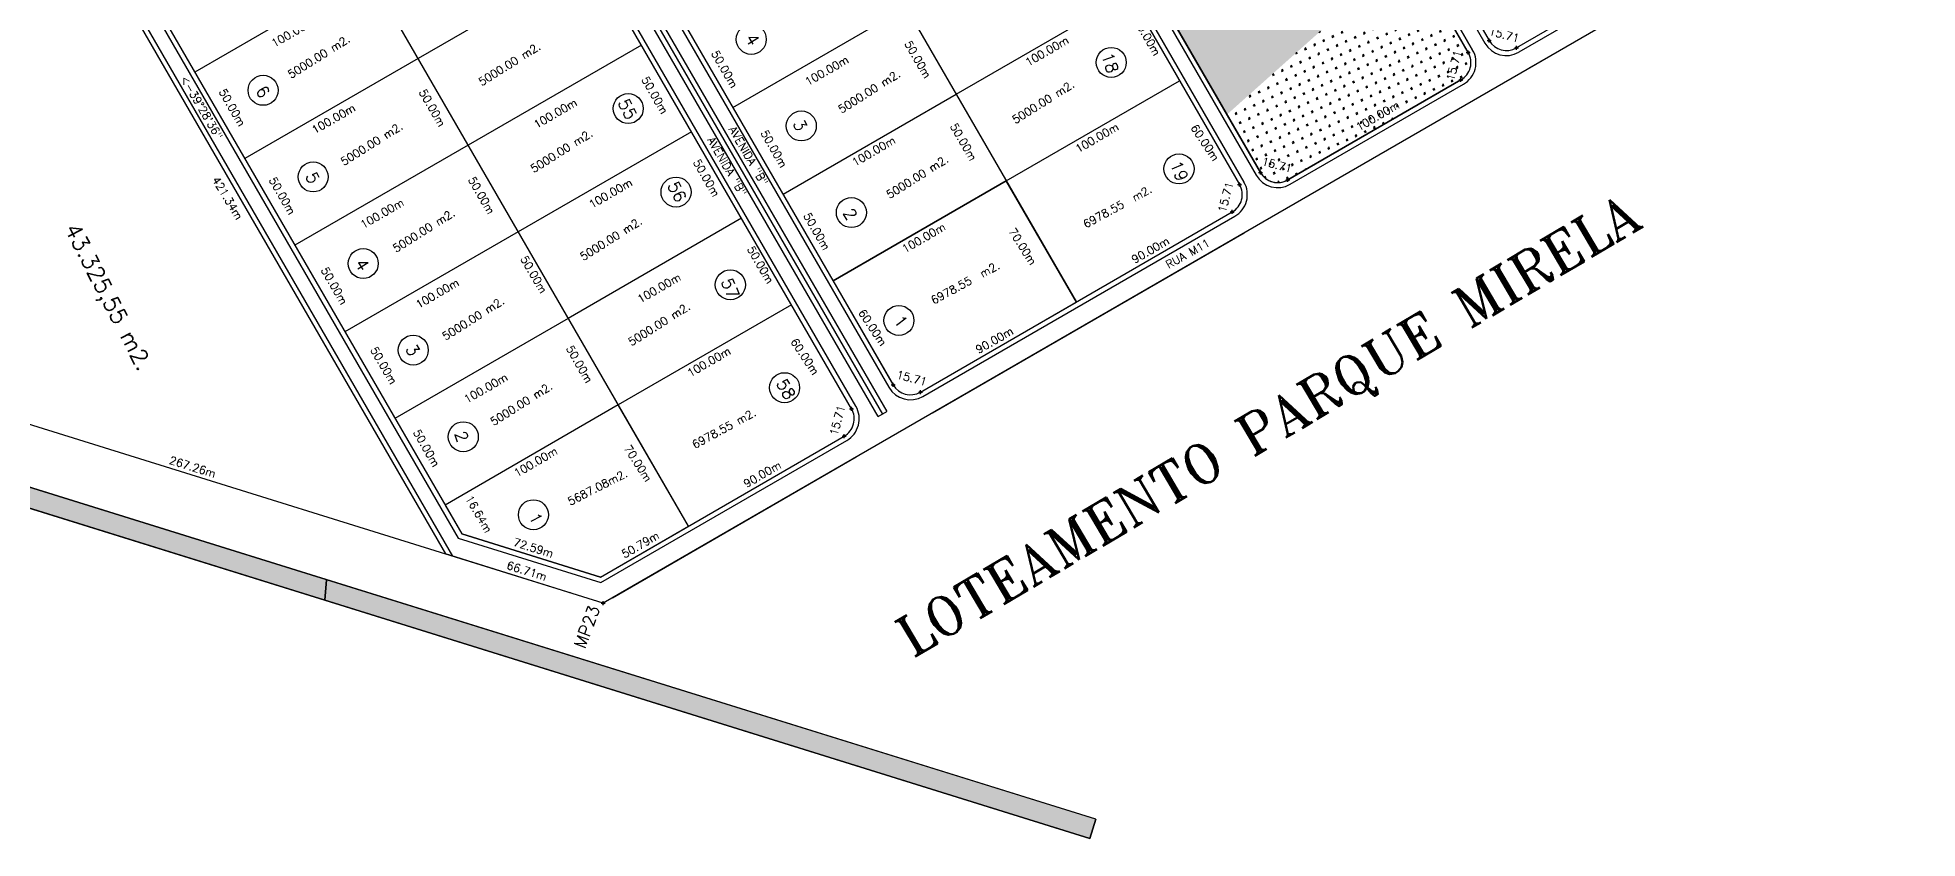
# Model space of a CAD drawing. Extents: x -23785941 to 8798891, y -8418521 to 21897894.
# Drawn here: x -23221 to -22282, y -3603 to -3203 of the extents above; entities that cross this region are included whole.
import ezdxf
from ezdxf.enums import TextEntityAlignment as Align

# ---------------------------------------------------------------- set-up
doc = ezdxf.new("R2010")
doc.units = 0
doc.header["$MEASUREMENT"] = 0
doc.header["$PDMODE"] = 34
doc.header["$PDSIZE"] = 1
doc.layers.get('0').update_dxf_attribs({"linetype": 'CONTINUOUS'})
for name, color, linetype in [('CALCADA', 3, 'CONTINUOUS'), ('REG60_100', 2, 'CONTINUOUS'), ('RUA', 1, 'CONTINUOUS'), ('TER_POLI', 5, 'CONTINUOUS'), ('VEGE', 102, 'CONTINUOUS')]:
    doc.layers.add(name, color=color, linetype=linetype)
doc.styles.add('1_5MM', font='romans.shx', dxfattribs={"height": 6})
doc.styles.add('1MM', font='romans.shx', dxfattribs={"height": 4})
doc.styles.add('2MM', font='romans.shx', dxfattribs={"height": 8})
doc.styles.add('5MM', font='romans.shx', dxfattribs={"height": 20})
pattern_1 = [(159.495356, (-17588.3454, 15679.0388), (-4.5499744, -2.07309746), [0.9375, -6.1335678]), (114.495356, (-17588.3454, 15679.039), (-4.5499744, -2.0730975), [0.9375, -4.0625]), (204.495356, (-17588.3454, 15679.039), (2.0730975, -4.5499744), [0.9375, -4.0625])]

msp = doc.modelspace()

# ---------------------------------------------------------------- hatches: boundary and pattern name
h = msp.add_hatch(color=253)
h.paths.add_polyline_path([(-23281.41, -3409.96), (-23287.14, -3408.18), (-23316.77, -3398.95), (-23319.73, -3408.5), (-23077.66, -3483.89), (-23076.78, -3473.69)])
h.paths.add_polyline_path([(-23076.78, -3473.69), (-23077.66, -3483.89), (-22695.33, -3602.96), (-22692.36, -3593.41)])
at = {"layer": 'VEGE'}
h = msp.add_hatch(dxfattribs=at)
h.set_pattern_fill('GRASS', color=256, scale=5, angle=69.49536, style=0)
h.set_pattern_definition(pattern_1)
h.paths.add_polyline_path([(-22745.3, -2796.22, 0.414409), (-22765.79, -2790.74), (-22765.79, -2790.74), (-22848.05, -2838.27, 0.414214), (-22851.7, -2851.93), (-22849.2, -2856.26), (-22849.2, -2856.26), (-22626.83, -3241.13), (-22535.37, -3159.56)])
h = msp.add_hatch(dxfattribs=at)
h.set_pattern_fill('GRASS', color=256, scale=5, angle=69.49536, style=0)
h.set_pattern_definition(pattern_1)
h.paths.add_polyline_path([(-22626.83, -3241.13), (-22610.07, -3270.14, 0.414214), (-22596.4, -3273.8), (-22509.82, -3223.77, 0.414214), (-22506.16, -3210.11), (-22535.37, -3159.56)])
h.paths.add_polyline_path([(-22610.41, -3267.08), (-22594.68, -3271.29), (-22593.13, -3265.5), (-22608.86, -3261.29)], flags=24)
h.paths.add_polyline_path([(-22512.56, -3225.21), (-22508.35, -3209.47), (-22514.14, -3207.92), (-22518.35, -3223.65)], flags=24)
h.paths.add_polyline_path([(-22561.57, -3251.06), (-22538.39, -3237.67), (-22541.4, -3232.47), (-22564.57, -3245.86)], flags=24)

# ---------------------------------------------------------------- linework, layer by layer
at = {"color": 3}
for p, q in [((-22745.32, -2796.19), (-22506.16, -3210.11)), ((-22506.16, -3210.11), (-22745.3, -2796.22)), ((-22504, -3208.86), (-22743.14, -2794.97)), ((-22852.62, -2855.35), (-22612.23, -3271.39)), ((-22610.07, -3270.14), (-22851.7, -2851.93)), ((-22849.2, -2856.26), (-22610.07, -3270.14)), ((-22509.82, -3223.77), (-22596.4, -3273.8)), ((-22596.4, -3273.8), (-22509.82, -3223.77)), ((-22595.15, -3275.96), (-22508.57, -3225.93))]:
    msp.add_line(p, q, dxfattribs=at)
for p, q in [((-22506.16, -3210.11), (-22745.3, -2796.23)), ((-22506.16, -3210.11), (-22745.3, -2796.23)), ((-22734.79, -2790.42), (-22495.77, -3204.1)), ((-22851.7, -2851.93), (-22610.07, -3270.14)), ((-22851.7, -2851.93), (-22610.07, -3270.14)), ((-22895.99, -3446.9), (-23206.17, -2910.06)), ((-22825.57, -2921.14), (-22620.46, -3276.14)), ((-22814.41, -3388.21), (-23067.05, -2950.95)), ((-23303.14, -2966.09), (-23017.32, -3460.78)), ((-23292.75, -2960.09), (-23009.28, -3450.72)), ((-22998.74, -3021.2), (-22793.63, -3376.2)), ((-22282.96, -3092.7), (-22482.11, -3207.76)), ((-22282.15, -3106.09), (-22476.11, -3218.15)), ((-22944.48, -3163.08), (-23031.07, -3213.11)), ((-22804.6, -3157.33), (-22702.04, -3334.83)), ((-23056.08, -3169.82), (-23142.67, -3219.85)), ((-22762.07, -3230.93), (-22675.49, -3180.9)), ((-22873.67, -3237.66), (-22787.09, -3187.64)), ((-23031.07, -3213.11), (-23117.65, -3263.14)), ((-22919.47, -3206.38), (-23006.05, -3256.41)), ((-22848.66, -3280.96), (-22762.07, -3230.93)), ((-22737.06, -3274.22), (-22650.47, -3224.19)), ((-22509.82, -3223.77), (-22596.4, -3273.8)), ((-22509.82, -3223.77), (-22596.4, -3273.8)), ((-22894.45, -3249.67), (-22981.04, -3299.7)), ((-23006.05, -3256.41), (-23092.64, -3306.43)), ((-22737.06, -3274.22), (-22823.64, -3324.25)), ((-22823.64, -3324.25), (-22737.06, -3274.22)), ((-22702.04, -3334.83), (-22737.06, -3274.22)), ((-22702.04, -3334.83), (-22737.06, -3274.22)), ((-22869.44, -3292.96), (-22956.03, -3342.99)), ((-22779.97, -3379.86), (-22624.11, -3289.81)), ((-22981.04, -3299.7), (-23067.63, -3349.73)), ((-22773.96, -3390.25), (-22618.11, -3300.2)), ((-22793.63, -3376.2), (-22823.64, -3324.25)), ((-22779.97, -3379.86), (-22702.04, -3334.83)), ((-22956.03, -3342.99), (-23042.61, -3393.02)), ((-22844.43, -3336.26), (-22931.01, -3386.28)), ((-22931.01, -3386.28), (-23017.6, -3436.31)), ((-22895.99, -3446.9), (-22931.01, -3386.28)), ((-22692.36, -3593.41), (-23281.41, -3409.96)), ((-22939.97, -3472.3), (-22818.06, -3401.87)), ((-22695.33, -3602.96), (-23284.39, -3419.51)), ((-22933.96, -3482.69), (-22812.06, -3412.26)), ((-23017.6, -3436.31), (-23009.28, -3450.72)), ((-22939.97, -3472.3), (-22895.99, -3446.9)), ((-22939.97, -3472.3), (-23009.28, -3450.72)), ((-23009.28, -3450.72), (-22939.97, -3472.3)), ((-22954.1, -3480.47), (-23017.32, -3460.78)), ((-22954.1, -3480.47), (-22955.34, -3480.08)), ((-22692.36, -3593.41), (-22695.33, -3602.96))]:
    msp.add_line(p, q)
at = {"color": 100}
for p, q in [((-22801.18, -3392.11), (-23051.63, -2958.64)), ((-23049.41, -2957.5), (-22799.02, -3390.86)), ((-23047.24, -2956.25), (-22796.85, -3389.61))]:
    msp.add_line(p, q, dxfattribs=at)
at = {"color": 1}
msp.add_line((-22282.15, -3106.09), (-22938.52, -3485.33), dxfattribs=at)
at = {"color": 253}
msp.add_line((-22695.33, -3602.96), (-23624.58, -3313.56), dxfattribs=at)
for points in [[(-23281.41, -3409.96), (-23287.14, -3408.18), (-23316.77, -3398.95), (-23319.73, -3408.5), (-23077.66, -3483.89), (-23076.78, -3473.69)], [(-23076.78, -3473.69), (-23077.66, -3483.89), (-22695.33, -3602.96), (-22692.36, -3593.41)]]:
    msp.add_lwpolyline(points, close=True)
for centre in [(-22864.53, -3203.51), (-22684.63, -3215.05), (-23108.52, -3228.99), (-22926.05, -3238.09), (-22839.52, -3246.8), (-23083.5, -3272.28), (-22650.76, -3268.28), (-22902.15, -3279.84), (-22814.51, -3290.1), (-23058.49, -3315.57), (-22875, -3326.21), (-22790.74, -3344.04), (-23033.47, -3358.87), (-22847.9, -3377.64), (-23008.46, -3402.16), (-22973.44, -3441.15)]:
    msp.add_circle(centre, 7.5)
for centre, start, end in [((-22514.82, -3215.11), 300.01869, 30.01869), ((-22514.82, -3215.11), 300.01869, 30.01869), ((-22487.11, -3199.1), 210.01869, 300.01869), ((-22629.11, -3281.15), 300.01869, 30.01869), ((-22601.41, -3265.14), 210.01869, 300.01869), ((-22601.41, -3265.14), 210.01869, 300.01869), ((-22784.97, -3371.2), 210.01869, 300.01869), ((-22823.07, -3393.21), 300.01869, 30.01869)]:
    msp.add_arc(centre, 10, start, end)
at = {"color": 3}
for centre, radius, start, end in [((-22514.82, -3215.11), 10, 300.01869, 30.01869), ((-22514.82, -3215.11), 10, 300.01869, 30.01869), ((-22514.82, -3215.11), 12.5, 300.01869, 30.01869), ((-22601.41, -3265.14), 12.5, 210.01869, 300.01869), ((-22601.41, -3265.14), 10, 210.01869, 300.01869), ((-22601.41, -3265.14), 10, 210.01869, 300.01869)]:
    msp.add_arc(centre, radius, start, end, dxfattribs=at)
for p in [(-22495.77, -3204.1), (-22506.16, -3210.11), (-22482.11, -3207.76), (-22509.82, -3223.77), (-22610.07, -3270.14), (-22620.46, -3276.14), (-22596.4, -3273.8), (-22596.4, -3273.8), (-22624.11, -3289.81), (-22793.63, -3376.2), (-22779.97, -3379.86), (-22814.41, -3388.21), (-22818.06, -3401.87), (-22938.52, -3485.33)]:
    msp.add_point(p)
at = {"layer": 'CALCADA'}
for p, q in [((-22738.27, -2789.4), (-22497.94, -3205.35)), ((-22742.86, -2795.44), (-22504, -3208.86)), ((-22823.41, -2919.89), (-22618.29, -3274.89)), ((-22817.35, -2916.39), (-22612.23, -3271.39)), ((-22812.24, -3386.96), (-23064.89, -2949.7)), ((-23300.98, -2964.84), (-23013.8, -3461.88)), ((-23294.92, -2961.34), (-23010.95, -3452.81)), ((-23000.91, -3022.45), (-22795.79, -3377.45)), ((-22281.71, -3094.86), (-22480.86, -3209.92)), ((-22778.72, -3382.02), (-22622.86, -3291.97)), ((-22801.18, -3392.11), (-22796.85, -3389.61)), ((-22939.66, -3475.02), (-22816.81, -3404.03)), ((-23010.95, -3452.81), (-22939.66, -3475.02))]:
    msp.add_line(p, q, dxfattribs=at)
for centre, start, end in [((-22487.11, -3199.1), 210.01869, 300.01869), ((-22629.11, -3281.15), 300.01869, 30.01869), ((-22784.97, -3371.2), 210.01869, 300.01869), ((-22823.07, -3393.21), 300.01869, 30.01869)]:
    msp.add_arc(centre, 12.5, start, end, dxfattribs=at)
at = {"layer": 'REG60_100', "color": 3}
msp.add_lwpolyline([(-22745.3, -2796.22, 0.414409), (-22765.79, -2790.74), (-22765.79, -2790.74), (-22848.05, -2838.27, 0.414214), (-22851.7, -2851.93), (-22849.2, -2856.26), (-22849.2, -2856.26), (-22610.07, -3270.14, 0.414214), (-22596.4, -3273.8), (-22509.82, -3223.77, 0.414214), (-22506.16, -3210.11)], format="xyb", close=True, dxfattribs=at)
at = {"layer": 'TER_POLI'}
msp.add_line((-22938.52, -3485.33), (-23272.49, -3381.32), dxfattribs=at)

# ---------------------------------------------------------------- texts
at = {"color": 5, "style": '1MM'}
for s, rotation, p in [('15.71', 75.01869, (-22513.35, -3216.56)), ('100.00m', 30.01869, (-22551.48, -3241.76)), ('15.71', 345.01869, (-22601.77, -3266.29))]:
    msp.add_text(s, height=4, rotation=rotation, dxfattribs=at).set_placement(p, align=Align.MIDDLE)
at = {"color": 1, "style": '1MM'}
msp.add_text('<-39%%d28\'36" ', height=4, rotation=300.39386, dxfattribs=at).set_placement((-23138.51, -3238.79), align=Align.MIDDLE)
at = {"style": '1MM'}
for p in [(-22627.43, -3282.38), (-22821.46, -3393.98)]:
    msp.add_text('15.71', height=4, rotation=75.01869, dxfattribs=at).set_placement(p, align=Align.MIDDLE)
at = {"attachment_point": 1}
for s, insert, char_height, width, rotation, style in [('4', (-22862.73, -3199.86), 6, 5.226, 301.95328, '1_5MM'), ('6', (-23107.44, -3225.91), 6, 6.739, 302.99278, '1_5MM'), ('55', (-22926.01, -3232.46), 6, 30, 296.64371, '1_5MM'), ('3', (-22838.64, -3242.77), 6, 7.465, 297.64471, '1_5MM'), ('19', (-22649.94, -3263.42), 6, 16, 292.97459, '1_5MM'), ('5', (-23082.17, -3269.1), 6, 8.086, 296.81331, '1_5MM'), ('56', (-22901.31, -3273.73), 6, 30, 297.43344, '1_5MM'), (' \\Fromant.shx;LOTEAMENTO PARQUE MIRELA', (-22806.04, -3502.71), 20, 519.573, 30.58897, '5MM'), ('2', (-22813.78, -3287.16), 6, 11.198, 300.53109, '1_5MM'), ('4', (-23057.76, -3312.46), 6, 7.412, 301.64691, '1_5MM'), ('57', (-22874.23, -3322.15), 6, 54, 292.67518, '1_5MM'), ('1', (-22788.9, -3340.7), 6, 5.972, 306.90101, '1_5MM'), ('3', (-23032.54, -3355.08), 6, 9.434, 302.21775, '1_5MM'), ('58', (-22847.18, -3372.46), 6, 54, 300.53104, '1_5MM'), ('2', (-23007.29, -3398.6), 6, 6.739, 288.99468, '1_5MM'), ('1', (-22970.78, -3439.29), 6, 23, 297.61668, '1_5MM')]:
    msp.add_mtext(s, dxfattribs=dict(at, insert=insert, char_height=char_height, width=width, rotation=rotation, style=style))
at = {"insert": (-22683.99, -3209.41), "char_height": 6, "attachment_point": 1, "rotation": 288.69588, "style": '1_5MM'}
msp.add_mtext('18', dxfattribs=at)
at = {"color": 1, "insert": (-22953.36, -3506.32), "char_height": 6, "width": 87.723, "attachment_point": 1, "rotation": 69.49536, "style": '1_5MM'}
msp.add_mtext('MP23', dxfattribs=at)
at = {"layer": 'REG60_100', "style": '1MM'}
for s, rotation, p in [('100.00m', 30.01869, (-23093.58, -3199.91)), ('50.00m', 300.01869, (-22666.6, -3202.28)), ('100.00m', 30.01869, (-22716.78, -3209.38)), ('15.71', 345.01869, (-22488.24, -3201.16)), ('50.00m', 300.01869, (-22877.83, -3218.4)), ('100.00m', 30.01869, (-22826.78, -3219.12)), ('50.00m', 300.01869, (-22781.27, -3213.55)), ('50.00m', 300.01869, (-22912.73, -3231.43)), ('50.00m', 300.01869, (-23123.92, -3237.56)), ('50.00m', 300.01869, (-23023.92, -3237.79)), ('100.00m', 30.01869, (-23073.33, -3243.2)), ('100.00m', 30.01869, (-22962.5, -3240.52)), ('50.00m', 300.01869, (-22853.15, -3258.24)), ('50.00m', 300.01869, (-22758.49, -3254.8)), ('100.00m', 30.01869, (-22691.77, -3252.67)), ('60.00m', 303.79213, (-22637.71, -3255.13)), ('100.00m', 30.01869, (-22803.37, -3259.41)), ('50.00m', 300.01869, (-22886.93, -3272.81)), ('421.34m', 301.12305, (-23126.26, -3282.87)), ('50.00m', 300.01869, (-23098.89, -3281.73)), ('50.00m', 300.01869, (-22999.36, -3281.5)), ('100.00m', 30.01869, (-22934.88, -3280.48)), ('100.00m', 30.01869, (-23049.09, -3290.55)), ('50.00m', 300.01869, (-22831.79, -3299.49)), ('100.00m', 30.01869, (-22778.35, -3302.7)), ('50.00m', 300.01869, (-22859.91, -3316.19)), ('70.00m', 302.66383, (-22728.89, -3307.04)), ('90.00m', 30.01869, (-22665.07, -3308.85)), ('50.00m', 300.01869, (-22973.19, -3321.1)), ('50.00m', 300.01869, (-23072.9, -3326.75)), ('100.00m', 30.01869, (-23021.47, -3330.51)), ('100.00m', 30.01869, (-22910.64, -3327.82)), ('60.00m', 303.79213, (-22803.85, -3347.6)), ('60.00m', 303.79213, (-22837.71, -3362.07)), ('90.00m', 30.01869, (-22743, -3353.88)), ('50.00m', 300.01869, (-23048.22, -3366.58)), ('50.00m', 300.01869, (-22950.4, -3365.88)), ('100.00m', 30.01869, (-22885.72, -3364.74)), ('100.00m', 30.01869, (-22997.23, -3377.85)), ('15.71', 345.01869, (-22784.32, -3372.88)), ('50.00m', 300.01869, (-23026.86, -3407.84)), ('100.00m', 30.01869, (-22972.31, -3414.76)), ('70.00m', 302.66383, (-22921.13, -3415.46)), ('267.26m', 342.70341, (-23143.71, -3417.23)), ('90.00m', 30.01869, (-22859.03, -3420.92)), ('16.64m', 300.01869, (-23000.7, -3440.79)), ('72.59m', 342.70175, (-22973.43, -3457.69)), ('50.79m', 30.01869, (-22919.98, -3456.13))]:
    msp.add_text(s, height=4, rotation=rotation, dxfattribs=at).set_placement(p, align=Align.MIDDLE)
at = {"layer": 'REG60_100'}
for s, height, rotation, style, p in [('5000.00 m2.', 4, 32.20035, '1MM', (-23078.99, -3214.85)), ('5000.00 m2.', 4, 32.20035, '1MM', (-22983.69, -3218.56)), ('5000.00 m2.', 4, 32.20035, '1MM', (-22803.89, -3232.28)), ('5000.00 m2.', 4, 32.20035, '1MM', (-22716.94, -3237.5)), ('5000.00 m2.', 4, 32.20035, '1MM', (-23052.55, -3258.4)), ('5000.00 m2.', 4, 32.20035, '1MM', (-22957.65, -3261.97)), ('5000.00 m2.', 4, 32.20035, '1MM', (-22779.84, -3274.93)), (' 6978.55  m2.', 4, 28.66073, '1MM', (-22681.2, -3290.57)), ('5000.00 m2.', 4, 32.20035, '1MM', (-23026.51, -3301.8)), ('5000.00 m2.', 4, 32.20035, '1MM', (-22932.94, -3305.93)), ('43.325,55 m2.', 8, 297.37402, '2MM', (-23191.47, -3335.14)), (' 6978.55  m2.', 4, 28.66073, '1MM', (-22757.28, -3328.67)), ('5000.00 m2.', 4, 32.20035, '1MM', (-23001.81, -3345.76)), ('5000.00 m2.', 4, 32.20035, '1MM', (-22908.89, -3348.58)), ('5000.00 m2.', 4, 32.20035, '1MM', (-22977.76, -3388.42)), (' 6978.55 m2.', 4, 28.66073, '1MM', (-22877.85, -3401.51)), (' 5687.08m2.', 4, 27.04965, '1MM', (-22941.15, -3430.93))]:
    msp.add_text(s, height=height, rotation=rotation, dxfattribs=dict(at, style=style)).set_placement(p, align=Align.BOTTOM_CENTER)
at = {"layer": 'RUA', "style": '1MM'}
msp.add_text('66.71m', height=4, rotation=342.69667, dxfattribs=at).set_placement((-22976.73, -3469.24), align=Align.MIDDLE)
at = {"layer": 'RUA', "char_height": 4, "attachment_point": 1, "style": '1_5MM'}
for s, insert, width, rotation in [('\\Fromant.shx;AVENIDA "B"', (-22872.49, -3246.44), 1478.691, 300.07689), ('\\Fromant.shx;AVENIDA "B"', (-22883.21, -3251.71), 1478.691, 300.07689), ('RUA M11', (-22657.9, -3314.8), 69.952, 29.07676)]:
    msp.add_mtext(s, dxfattribs=dict(at, insert=insert, width=width, rotation=rotation))

doc.saveas('drawing.dxf')
